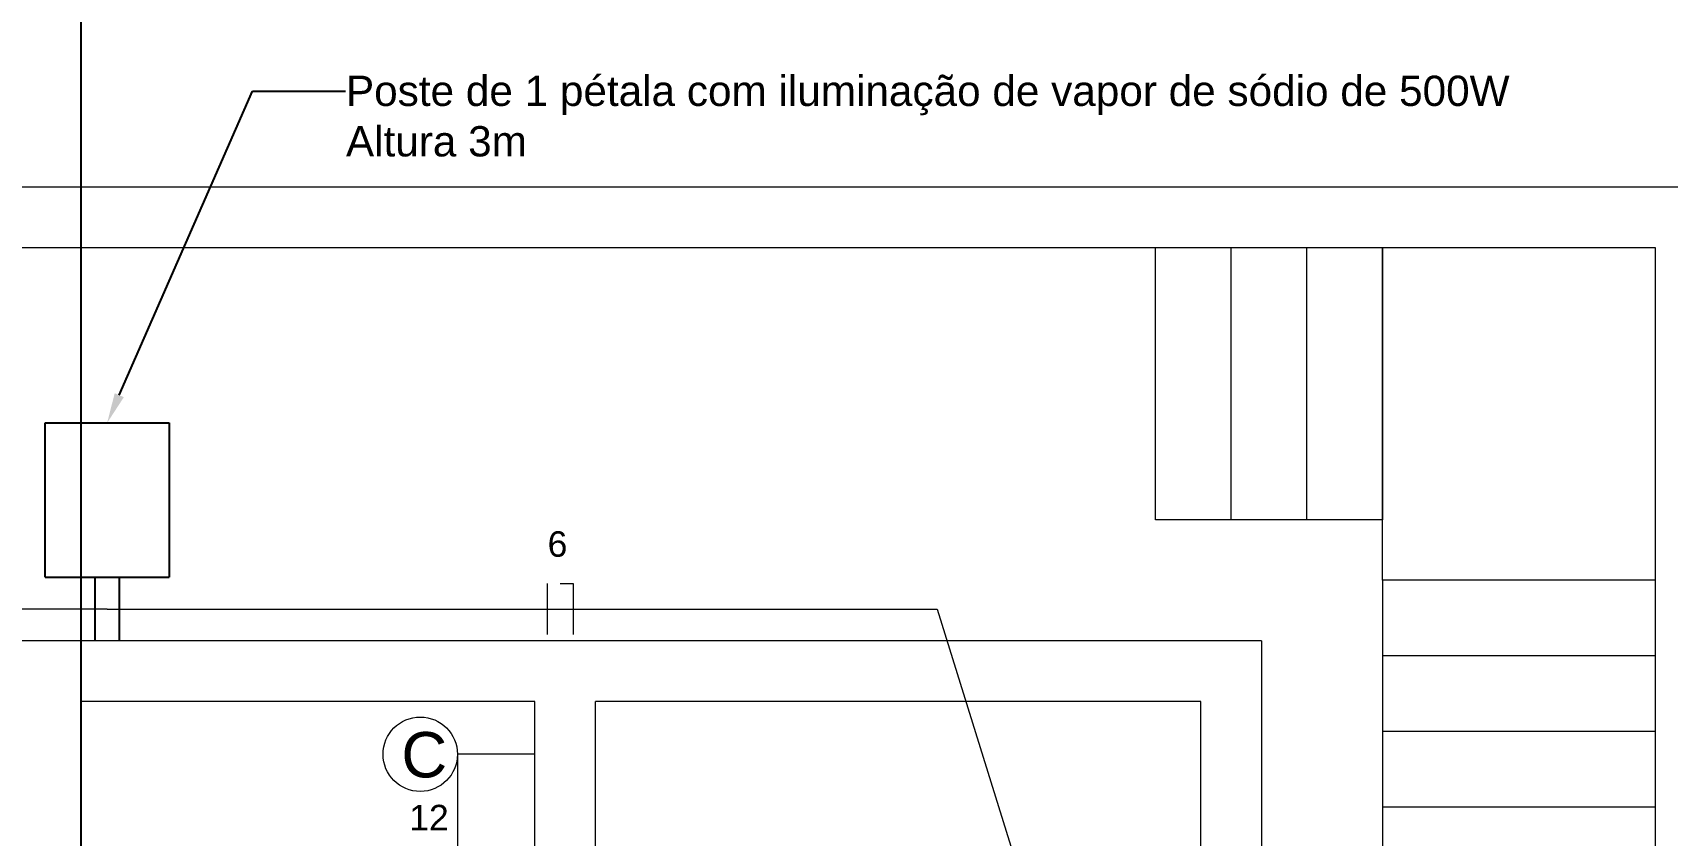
# Model space of a CAD drawing. Header units: millimetres. Extents: x 100 to 940, y 100 to 694.
# Drawn here: x 346.81 to 394.9, y 615.37 to 638.99 of the extents above; entities that cross this region are included whole.
import ezdxf
from ezdxf import colors
from ezdxf.entities.mleader import LeaderData, LeaderLine
from ezdxf.math import Vec2, Vec3

# ---------------------------------------------------------------- set-up
doc = ezdxf.new("R2010")
doc.units = ezdxf.units.MM
doc.layers.add('COTAS', color=5, linetype='Continuous', lineweight=5)
doc.layers.add('PAREDE', color=7, linetype='Continuous', lineweight=9)
doc.layers.add('EXTERN', color=7, linetype='Continuous')
doc.layers.add('EXTERN-I', color=251, linetype='Continuous')
doc.styles.get("Standard").update_dxf_attribs({"font": 'arial.ttf'})

msp = doc.modelspace()

# ---------------------------------------------------------------- linework, layer by layer
at = {"color": 1}
msp.add_line((348.229, 644.318), (348.229, 541.479), dxfattribs=at)
at = {"color": 2, "lineweight": 20}
for p, q in [((361.96, 621.279), (361.96, 622.779)), ((362.335, 622.779), (362.71, 622.779)), ((362.71, 622.779), (362.71, 621.279)), ((349.002, 622.028), (273.171, 621.951)), ((349.002, 622.028), (373.418, 622.028)), ((373.418, 622.028), (392.417, 560.869))]:
    msp.add_line(p, q, dxfattribs=at)
msp.add_lwpolyline([(361.585, 617.756), (359.31, 617.756), (359.31, 611.191), (361.585, 611.191)], close=True, dxfattribs=at)
msp.add_circle((358.214, 617.756), 1.095, dxfattribs=at)
at = {"layer": 'EXTERN'}
for p, q in [((347.176, 622.963), (347.176, 627.505)), ((347.176, 627.505), (350.828, 627.505)), ((350.828, 627.505), (350.828, 622.963)), ((347.176, 622.963), (350.828, 622.963)), ((348.646, 621.093), (348.646, 622.963)), ((349.358, 622.963), (349.358, 621.093))]:
    msp.add_line(p, q, dxfattribs=at)
at = {"layer": 'EXTERN-I'}
msp.add_lwpolyline([(348.646, 622.963), (349.358, 622.963)], dxfattribs=at)
at = {"layer": 'PAREDE'}
for p, q in [((218.198, 634.452), (396.323, 634.452)), ((219.979, 632.671), (394.542, 632.671)), ((379.846, 624.655), (379.846, 632.671)), ((382.073, 624.655), (382.073, 632.671)), ((384.299, 624.655), (384.299, 632.671)), ((386.526, 622.874), (386.526, 632.671)), ((386.526, 632.671), (386.526, 624.655)), ((394.542, 632.671), (394.542, 458.109)), ((382.073, 624.655), (379.846, 624.655)), ((384.299, 624.655), (382.073, 624.655)), ((386.526, 624.655), (384.299, 624.655)), ((394.542, 622.874), (386.526, 622.874)), ((386.526, 622.874), (386.526, 620.648)), ((382.964, 621.093), (283.214, 621.093)), ((382.964, 621.093), (382.964, 577.452)), ((394.542, 620.648), (386.526, 620.648)), ((386.526, 620.648), (386.526, 618.421)), ((348.229, 619.312), (348.229, 550.734)), ((361.589, 619.312), (348.229, 619.312)), ((361.589, 577.452), (361.589, 619.312)), ((381.182, 619.312), (363.37, 619.312)), ((363.37, 579.234), (363.37, 619.312)), ((381.182, 579.234), (381.182, 619.312)), ((394.542, 618.421), (386.526, 618.421)), ((386.526, 618.421), (386.526, 616.195)), ((394.542, 616.195), (386.526, 616.195)), ((386.526, 616.195), (386.526, 613.968))]:
    msp.add_line(p, q, dxfattribs=at)

# ---------------------------------------------------------------- texts
at = {"layer": 'COTAS', "color": 2, "lineweight": 20, "attachment_point": 1}
for s, insert, char_height in [('6', (361.96, 624.317), 0.75), ('C', (357.658, 618.409), 1.336), ('12', (357.888, 616.267), 0.75)]:
    msp.add_mtext_dynamic_manual_height_columns(s, width=1385.51337, gutter_width=0.75, heights=[0], dxfattribs=dict(at, insert=insert, char_height=char_height))

# ---------------------------------------------------------------- leaders
at = {"layer": 'COTAS'}
ml = msp.add_multileader_mtext('Standard', dxfattribs=at)
ml.set_content('Poste de 1 pétala com iluminação de vapor de sódio de 500W\\PAltura 3m', color=256)
ml.set_leader_properties()
ml.build(insert=Vec2(0, 0))
ml.multileader.update_dxf_attribs({"arrow_head_size": 0.891})
ctx = ml.context
ctx.base_point, ctx.char_height, ctx.arrow_head_size, ctx.landing_gap_size, ctx.plane_origin = Vec3(356.01, 637.269), 0.89064, 0.891, 0.0178, Vec3(353.048, 648.095)
notes = []
notes.append((ctx, [(0, (1, 1, 0), (353.28, 637.269), (1, 0), 2.73, [(0, [(349.002, 627.505)], 0, [])])]))
ctx.mtext.insert, ctx.mtext.flow_direction = Vec3(356.028, 637.722), 5
for ctx, leaders in notes:
    for number, flags, end, landing, length, lines in leaders:
        leader = LeaderData()
        leader.index, (leader.has_last_leader_line, leader.has_dogleg_vector, leader.attachment_direction) = number, flags
        leader.last_leader_point, leader.dogleg_vector, leader.dogleg_length = Vec3(end), Vec3(landing), length
        for number, points, colour, breaks in lines:
            line = LeaderLine()
            line.index, line.vertices, line.color, line.breaks = number, Vec3.list(points), colors.encode_raw_color(colour), breaks
            leader.lines.append(line)
        ctx.leaders.append(leader)

doc.saveas('drawing.dxf')
